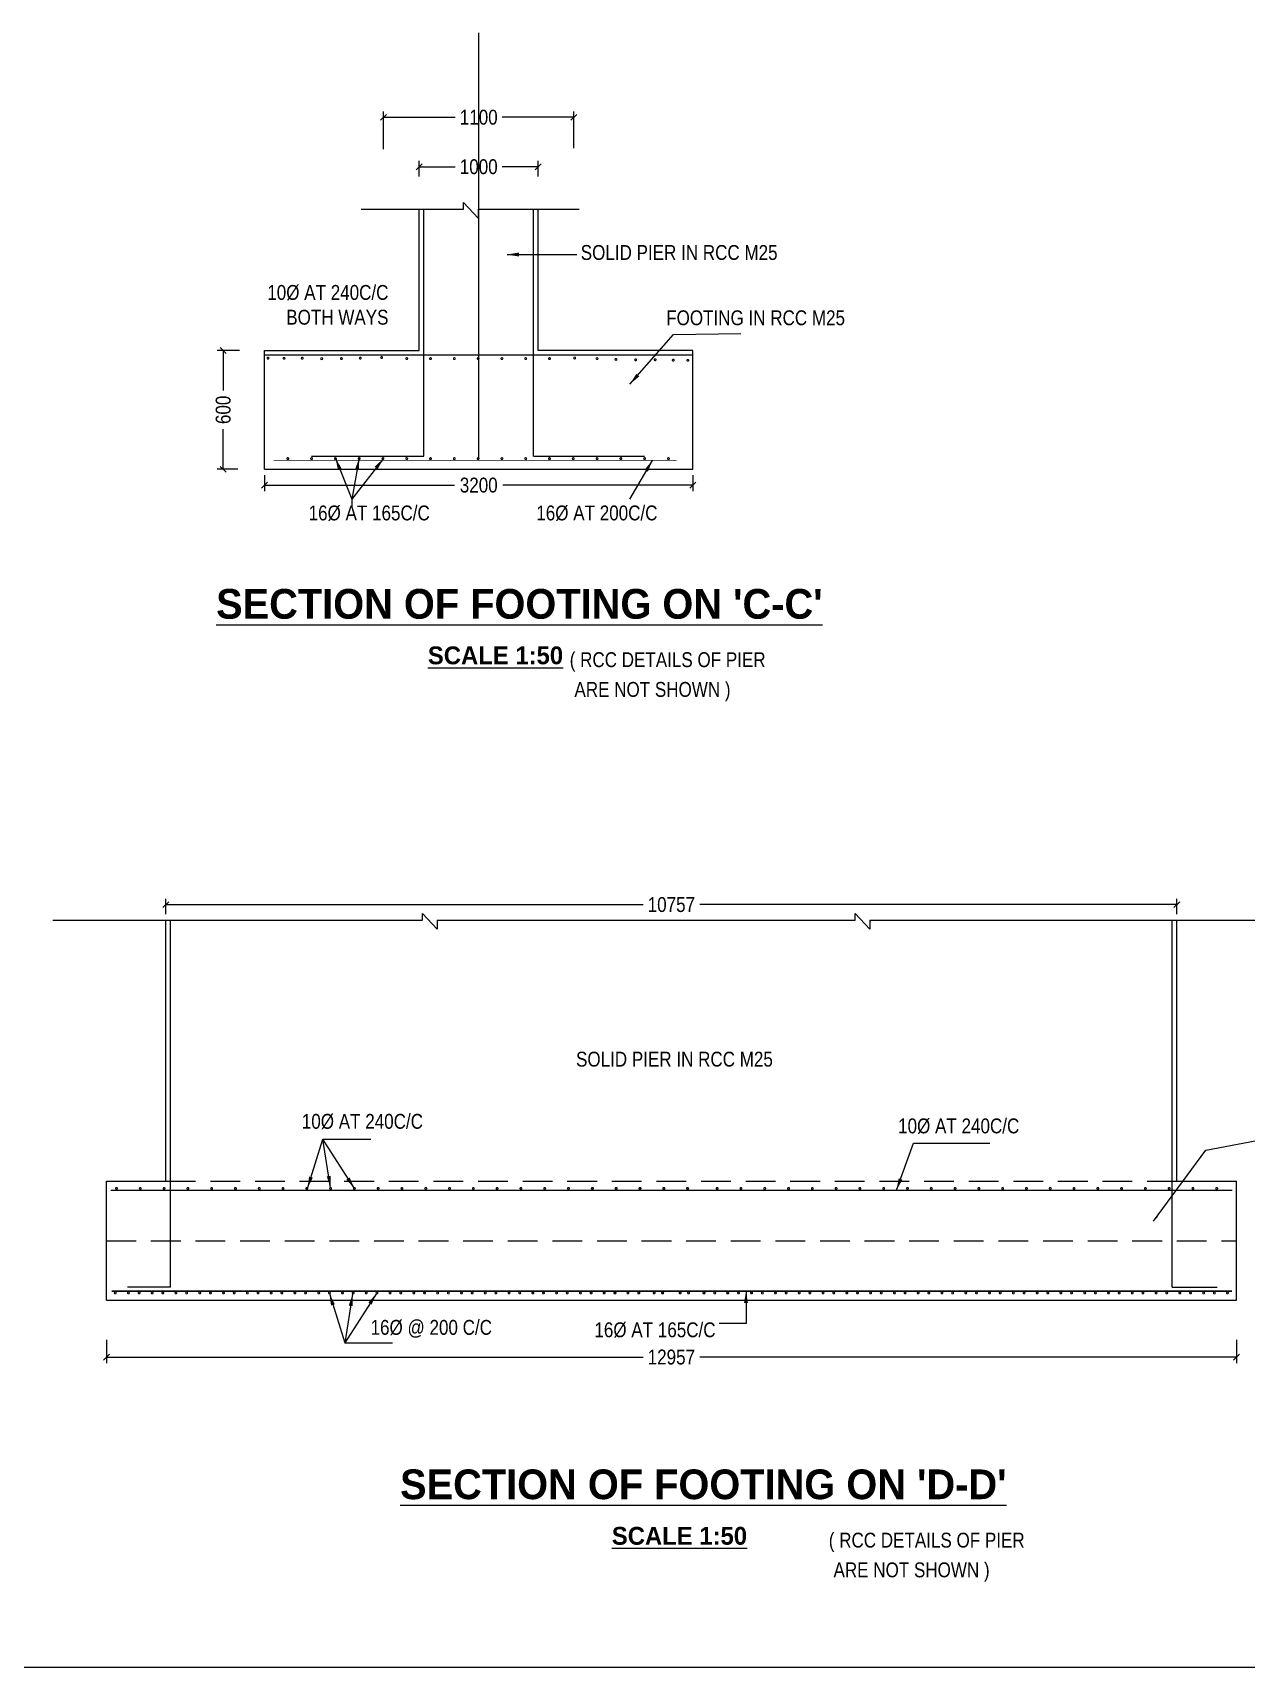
# Model space of a CAD drawing. Header units: millimetres. Extents: x 661061 to 1163463, y -603300 to -1950.
# Drawn here: x 1096537 to 1116943, y -56950 to -29460 of the extents above; entities that cross this region are included whole.
import ezdxf

# ---------------------------------------------------------------- set-up
doc = ezdxf.new("R2010")
doc.units = ezdxf.units.MM
doc.linetypes.add('DASHED', pattern=[0.75, 0.5, -0.25])
doc.layers.add('abutment', color=7, linetype='Continuous')
doc.layers.add('canal', color=7, linetype='Continuous')
doc.styles.add('ARIAL NARROW', font='ARIALN.TTF')
doc.styles.add('arn', font='ARIALN.TTF')
doc.styles.add('CITYBLUEPR', font='cityb___.ttf')
doc.dimstyles.get("Standard").update_dxf_attribs({"dimtxt": 0.18, "dimasz": 0.18, "dimexe": 0.18, "dimexo": 0.0625, "dimgap": 0.09, "dimtad": 0, "dimtih": 1, "dimtoh": 1, "dimdec": 4, "dimzin": 0, "dimdsep": 46, "dimtxsty": 'Standard', "dimcen": 0.09, "dimadec": 0, "dimazin": 0, "dimtfac": 1, "dimtdec": 4, "dimtofl": 0, "dimtmove": 0, "dimatfit": 3, "dimfxl": 1, "dimtolj": 1, "dimtzin": 0, "dimarcsym": 0})
doc.dimstyles.new('STANDARD$0', dxfattribs={"dimscale": 88.888889, "dimtxt": 0.02, "dimasz": 0.02, "dimexe": 0.05, "dimexo": 0.1, "dimgap": 0.002, "dimtad": 2, "dimdec": 0, "dimzin": 1, "dimdsep": 46, "dimtxsty": 'Standard', "dimcen": 0.09, "dimadec": 0, "dimazin": 0, "dimtfac": 1, "dimtdec": 4, "dimtofl": 0, "dimtmove": 0, "dimatfit": 3, "dimfxl": 1, "dimtolj": 1, "dimtzin": 1, "dimarcsym": 0})
doc.dimstyles.new('STANDARD$7', dxfattribs={"dimtxt": 2, "dimasz": 2, "dimexe": 1.25, "dimexo": 0.625, "dimtad": 1, "dimdec": 0, "dimlfac": 0.5, "dimdsep": 46, "dimtxsty": 'Standard', "dimcen": 2.5, "dimadec": 0, "dimazin": 0, "dimtfac": 1, "dimtdec": 0, "dimtmove": 0, "dimatfit": 3, "dimfxl": 1, "dimtolj": 1, "dimtzin": 0, "dimarcsym": 0})

# ---------------------------------------------------------------- blocks, each defined once
blk = doc.blocks.new('_Oblique')
at = {"color": 0, "linetype": 'ByBlock', "lineweight": -2}
blk.add_line((-0.5, -0.5), (0.5, 0.5), dxfattribs=at)
blk = doc.blocks.new('*D189')
at = {"layer": 'canal', "color": 0, "linetype": 'Continuous', "lineweight": -2, "transparency": 16777216}
for p, q in [((1100017, -34803), (1099641, -34803)), ((1099741, -34803), (1099741, -35476)), ((1099741, -36803), (1099741, -36130)), ((1099985, -36803), (1099641, -36803))]:
    blk.add_line(p, q, dxfattribs=at)
at = {"layer": 'Defpoints', "color": 0, "linetype": 'Continuous', "lineweight": 9, "transparency": 16777216}
for p in [(1099741, -34803), (1100117, -34803), (1100085, -36803)]:
    blk.add_point(p, dxfattribs=at)
at = {"layer": 'canal', "color": 0, "linetype": 'Continuous', "lineweight": -2, "transparency": 16777216, "xscale": 100, "yscale": 100, "zscale": 100}
for p, rotation in [((1099741, -34803), 90), ((1099741, -36803), 270)]:
    blk.add_blockref('_Oblique', p, dxfattribs=dict(at, rotation=rotation))
at = {"layer": 'canal', "color": 0, "linetype": 'Continuous', "lineweight": 9, "transparency": 16777216, "insert": (1099741, -35803), "char_height": 250, "attachment_point": 5, "rotation": 90, "style": 'ARIAL NARROW'}
blk.add_mtext('\\A1;600', dxfattribs=at)
blk = doc.blocks.new('*D190')
at = {"layer": 'canal', "color": 0, "linetype": 'Continuous', "lineweight": -2, "transparency": 16777216}
for p, q in [((1103037, -31881), (1103037, -31615)), ((1103037, -31715), (1103641, -31715)), ((1105037, -31715), (1104433, -31715)), ((1105037, -31881), (1105037, -31615))]:
    blk.add_line(p, q, dxfattribs=at)
at = {"layer": 'Defpoints', "color": 0, "linetype": 'Continuous', "lineweight": 9, "transparency": 16777216}
for p in [(1105037, -31715), (1103037, -31981), (1105037, -31981)]:
    blk.add_point(p, dxfattribs=at)
at = {"layer": 'canal', "color": 0, "linetype": 'Continuous', "lineweight": -2, "transparency": 16777216, "xscale": 100, "yscale": 100, "zscale": 100, "rotation": 180}
blk.add_blockref('_Oblique', (1103037, -31715), dxfattribs=at)
at = {"layer": 'canal', "color": 0, "linetype": 'Continuous', "lineweight": -2, "transparency": 16777216, "xscale": 100, "yscale": 100, "zscale": 100}
blk.add_blockref('_Oblique', (1105037, -31715), dxfattribs=at)
at = {"layer": 'canal', "color": 0, "linetype": 'Continuous', "lineweight": 9, "transparency": 16777216, "insert": (1104037, -31715), "char_height": 250, "attachment_point": 5, "style": 'ARIAL NARROW'}
blk.add_mtext('\\A1;1000', dxfattribs=at)
blk = doc.blocks.new('*D191')
at = {"layer": 'canal', "color": 0, "linetype": 'Continuous', "lineweight": -2, "transparency": 16777216}
for p, q in [((1102437, -31421), (1102437, -30783)), ((1105637, -31403), (1105637, -30783)), ((1102437, -30883), (1103641, -30883)), ((1105637, -30883), (1104433, -30883))]:
    blk.add_line(p, q, dxfattribs=at)
at = {"layer": 'Defpoints', "color": 0, "linetype": 'Continuous', "lineweight": 9, "transparency": 16777216}
for p in [(1105637, -30883), (1102437, -31521), (1105637, -31503)]:
    blk.add_point(p, dxfattribs=at)
at = {"layer": 'canal', "color": 0, "linetype": 'Continuous', "lineweight": -2, "transparency": 16777216, "xscale": 100, "yscale": 100, "zscale": 100, "rotation": 180}
blk.add_blockref('_Oblique', (1102437, -30883), dxfattribs=at)
at = {"layer": 'canal', "color": 0, "linetype": 'Continuous', "lineweight": -2, "transparency": 16777216, "xscale": 100, "yscale": 100, "zscale": 100}
blk.add_blockref('_Oblique', (1105637, -30883), dxfattribs=at)
at = {"layer": 'canal', "color": 0, "linetype": 'Continuous', "lineweight": 9, "transparency": 16777216, "insert": (1104037, -30883), "char_height": 250, "attachment_point": 5, "style": 'ARIAL NARROW'}
blk.add_mtext('\\A1;1100', dxfattribs=at)
blk = doc.blocks.new('*D212')
at = {"layer": 'canal', "color": 0, "linetype": 'Continuous', "lineweight": -2, "transparency": 16777216}
for p, q in [((1098776, -44282), (1098776, -44024)), ((1098776, -44124), (1106800, -44124)), ((1115776, -44124), (1107752, -44124)), ((1115776, -44282), (1115776, -44024))]:
    blk.add_line(p, q, dxfattribs=at)
at = {"layer": 'Defpoints', "color": 0, "linetype": 'Continuous', "lineweight": 9, "transparency": 16777216}
for p in [(1115776, -44124), (1098776, -44382), (1115776, -44382)]:
    blk.add_point(p, dxfattribs=at)
at = {"layer": 'canal', "color": 0, "linetype": 'Continuous', "lineweight": -2, "transparency": 16777216, "xscale": 100, "yscale": 100, "zscale": 100, "rotation": 180}
blk.add_blockref('_Oblique', (1098776, -44124), dxfattribs=at)
at = {"layer": 'canal', "color": 0, "linetype": 'Continuous', "lineweight": -2, "transparency": 16777216, "xscale": 100, "yscale": 100, "zscale": 100}
blk.add_blockref('_Oblique', (1115776, -44124), dxfattribs=at)
at = {"layer": 'canal', "color": 0, "linetype": 'Continuous', "lineweight": 9, "transparency": 16777216, "insert": (1107276, -44124), "char_height": 250, "attachment_point": 5, "style": 'ARIAL NARROW'}
blk.add_mtext('\\A1;10757', dxfattribs=at)
blk = doc.blocks.new('*D213')
at = {"layer": 'canal', "color": 0, "linetype": 'Continuous', "lineweight": -2, "transparency": 16777216}
for p, q in [((1100437, -36903), (1100437, -37170)), ((1100437, -37070), (1103631, -37070)), ((1107637, -37070), (1104442, -37070)), ((1107637, -36903), (1107637, -37170))]:
    blk.add_line(p, q, dxfattribs=at)
at = {"layer": 'Defpoints', "color": 0, "linetype": 'Continuous', "lineweight": 9, "transparency": 16777216}
for p in [(1100437, -36803), (1107637, -36803), (1100437, -37070)]:
    blk.add_point(p, dxfattribs=at)
at = {"layer": 'canal', "color": 0, "linetype": 'Continuous', "lineweight": -2, "transparency": 16777216, "xscale": 100, "yscale": 100, "zscale": 100, "rotation": 180}
blk.add_blockref('_Oblique', (1100437, -37070), dxfattribs=at)
at = {"layer": 'canal', "color": 0, "linetype": 'Continuous', "lineweight": -2, "transparency": 16777216, "xscale": 100, "yscale": 100, "zscale": 100}
blk.add_blockref('_Oblique', (1107637, -37070), dxfattribs=at)
at = {"layer": 'canal', "color": 0, "linetype": 'Continuous', "lineweight": 9, "transparency": 16777216, "insert": (1104037, -37070), "char_height": 250, "attachment_point": 5, "style": 'ARIAL NARROW'}
blk.add_mtext('\\A1;3200', dxfattribs=at)
blk = doc.blocks.new('*D197')
at = {"layer": 'canal', "color": 0, "linetype": 'Continuous', "lineweight": -2, "transparency": 16777216}
for p, q in [((1097776, -51445), (1097776, -51834)), ((1116776, -51445), (1116776, -51834)), ((1097776, -51734), (1106800, -51734)), ((1116776, -51734), (1107752, -51734))]:
    blk.add_line(p, q, dxfattribs=at)
at = {"layer": 'Defpoints', "color": 0, "linetype": 'Continuous', "lineweight": 9, "transparency": 16777216}
for p in [(1097776, -51345), (1116776, -51345), (1116776, -51734)]:
    blk.add_point(p, dxfattribs=at)
at = {"layer": 'canal', "color": 0, "linetype": 'Continuous', "lineweight": -2, "transparency": 16777216, "xscale": 100, "yscale": 100, "zscale": 100, "rotation": 180}
blk.add_blockref('_Oblique', (1097776, -51734), dxfattribs=at)
at = {"layer": 'canal', "color": 0, "linetype": 'Continuous', "lineweight": -2, "transparency": 16777216, "xscale": 100, "yscale": 100, "zscale": 100}
blk.add_blockref('_Oblique', (1116776, -51734), dxfattribs=at)
at = {"layer": 'canal', "color": 0, "linetype": 'Continuous', "lineweight": 9, "transparency": 16777216, "insert": (1107276, -51734), "char_height": 250, "attachment_point": 5, "style": 'ARIAL NARROW'}
blk.add_mtext('\\A1;12957', dxfattribs=at)

msp = doc.modelspace()

# ---------------------------------------------------------------- linework, layer by layer
at = {"layer": 'abutment', "color": 0, "linetype": 'ByBlock', "lineweight": 9}
for p, q in [((1104036.7, -36622.6), (1104036.7, -29460)), ((1102061.5, -32426.8), (1103779.6, -32426.8)), ((1103036.7, -34803), (1103036.7, -32426.8)), ((1103116.7, -36579), (1103116.7, -32426.2)), ((1103116.7, -34803), (1103116.7, -32426.8)), ((1103779.6, -32426.8), (1103779.6, -32318.4)), ((1103779.6, -32318.4), (1104027.4, -32580.3)), ((1104027.4, -32426.8), (1105724.7, -32426.8)), ((1104027.4, -32426.8), (1104027.4, -32580.3)), ((1104956.7, -36579), (1104956.7, -32426.2)), ((1104956.7, -34803), (1104956.7, -32426.8)), ((1105036.7, -34803), (1105036.7, -32426.8)), ((1107314.7, -34536.7), (1108443.7, -34520.4)), ((1100436.7, -36803), (1100436.7, -34803)), ((1100436.7, -34803), (1103036.7, -34803)), ((1107636.7, -34883), (1100436.7, -34883)), ((1107636.7, -34803), (1105036.7, -34803)), ((1100436.7, -36803), (1107636.7, -36803)), ((1101226.7, -36579), (1103116.7, -36579)), ((1104956.7, -36579), (1106826.7, -36579)), ((1101901, -37306), (1101901, -37453.1)), ((1096876.1, -44382.4), (1103092.6, -44382.4)), ((1098776.1, -48775.5), (1098776.1, -44382.4)), ((1098856.1, -50554.4), (1098856.1, -44382.4)), ((1103092.6, -44382.4), (1103092.6, -44274.1)), ((1103092.6, -44274.1), (1103340.4, -44535.9)), ((1103340.4, -44382.4), (1110366.9, -44382.4)), ((1103340.4, -44382.4), (1103340.4, -44535.9)), ((1110366.9, -44382.4), (1110366.9, -44274.1)), ((1110366.9, -44274.1), (1110614.7, -44535.9)), ((1110614.7, -44382.4), (1118473.7, -44382.4)), ((1110614.7, -44382.4), (1110614.7, -44535.9)), ((1115696.1, -50554.4), (1115696.1, -44382.4)), ((1115776.1, -48775.5), (1115776.1, -44382.4)), ((1115696.1, -48775.5), (1115696.1, -44771.1)), ((1116260.3, -48251.1), (1117120.4, -48087.8)), ((1097776.1, -48775.5), (1098776.1, -48775.5)), ((1097776.1, -50775.5), (1097776.1, -48775.5)), ((1097853.6, -48925.5), (1116703.6, -48925.5)), ((1115776.1, -48775.5), (1116776.1, -48775.5)), ((1116776.1, -50775.5), (1116776.1, -48775.5)), ((1098856.1, -50554.4), (1098131.8, -50554.4)), ((1115696.1, -50554.4), (1116453.6, -50554.4)), ((1097776.1, -50775.5), (1116776.1, -50775.5)), ((1097870.5, -50625.5), (1116702.2, -50625.5)), ((1116702.2, -50625.5), (1097870.5, -50625.5)), ((1083070, -56950), (1163462.7, -56950))]:
    msp.add_line(p, q, dxfattribs=at)
at = {"layer": 'abutment', "color": 0, "linetype": 'ByBlock', "lineweight": 9, "ltscale": 700}
msp.add_line((1107636.7, -36803), (1107636.7, -34803), dxfattribs=at)
at = {"layer": 'abutment', "color": 0, "linetype": 'DASHED', "lineweight": 9, "ltscale": 1000}
for p, q in [((1098776.1, -48775.5), (1115776.1, -48775.5)), ((1097776.1, -49775.5), (1116776.1, -49775.5))]:
    msp.add_line(p, q, dxfattribs=at)
at = {"layer": 'abutment', "color": 0, "linetype": 'ByBlock', "lineweight": 9, "const_width": 30}
for points in [[(1100492.4, -34943.1, -1), (1100496.8, -34923.6, -1)], [(1100761.8, -34945.9, -1), (1100766.2, -34926.4, -1)], [(1101067, -34944.2, -1), (1101071.4, -34924.6, -1)], [(1102043.5, -34943.9, -1), (1102047.9, -34924.4, -1)], [(1102408.7, -34912.9, 1), (1102399.9, -34930.8, 1)], [(1105646, -34922.2, 1), (1105654.5, -34940.3, 1)], [(1101394.8, -34952.1, -1), (1101399.2, -34932.5, -1)], [(1101725.6, -34950.3, -1), (1101730, -34930.8, -1)], [(1102826.7, -34930.5, 1), (1102826.7, -34950.5, 1)], [(1103226.7, -34931, 1), (1103226.7, -34951, 1)], [(1103626.7, -34931, 1), (1103626.7, -34951, 1)], [(1104026.7, -34931, 1), (1104026.7, -34951, 1)], [(1104426.7, -34931, 1), (1104426.7, -34951, 1)], [(1104826.7, -34930.5, 1), (1104826.7, -34950.5, 1)], [(1105226.7, -34930.5, 1), (1105226.7, -34950.5, 1)], [(1106028.7, -34951.5, 1), (1106024.7, -34931.9, 1)], [(1106346.4, -34963.8, 1), (1106342.4, -34944.2, 1)], [(1106677.1, -34971.6, 1), (1106673.1, -34952, 1)], [(1107005.1, -34969.8, 1), (1107001, -34950.2, 1)], [(1107310.2, -34977.2, 1), (1107306.1, -34957.6, 1)], [(1107555, -34979.9, 1), (1107551, -34960.3, 1)], [(1100826.7, -36612.6, 1), (1100826.7, -36632.6, 1)], [(1101226.7, -36612.6, 1), (1101226.7, -36632.6, 1)], [(1101626.7, -36612.6, 1), (1101626.7, -36632.6, 1)], [(1102026.7, -36612.6, 1), (1102026.7, -36632.6, 1)], [(1102426.7, -36612.6, 1), (1102426.7, -36632.6, 1)], [(1102826.7, -36612.6, 1), (1102826.7, -36632.6, 1)], [(1103226.7, -36612.6, 1), (1103226.7, -36632.6, 1)], [(1103626.7, -36612.6, 1), (1103626.7, -36632.6, 1)], [(1104026.7, -36612.6, 1), (1104026.7, -36632.6, 1)], [(1104426.7, -36612.6, 1), (1104426.7, -36632.6, 1)], [(1104826.7, -36612.6, 1), (1104826.7, -36632.6, 1)], [(1105226.7, -36612.6, 1), (1105226.7, -36632.6, 1)], [(1105626.7, -36612.6, 1), (1105626.7, -36632.6, 1)], [(1106026.7, -36612.6, 1), (1106026.7, -36632.6, 1)], [(1106426.7, -36612.6, 1), (1106426.7, -36632.6, 1)], [(1106826.7, -36612.6, 1), (1106826.7, -36632.6, 1)], [(1107226.7, -36612.6, 1), (1107226.7, -36632.6, 1)], [(1097946.4, -48906.9, -1), (1097946.4, -48886.9, -1)], [(1098346.4, -48906.9, -1), (1098346.4, -48886.9, -1)], [(1098746.4, -48906.9, -1), (1098746.4, -48886.9, -1)], [(1099146.4, -48906.9, -1), (1099146.4, -48886.9, -1)], [(1099546.4, -48906.9, -1), (1099546.4, -48886.9, -1)], [(1099946.4, -48906.9, -1), (1099946.4, -48886.9, -1)], [(1100346.4, -48906.9, -1), (1100346.4, -48886.9, -1)], [(1100746.4, -48906.9, -1), (1100746.4, -48886.9, -1)], [(1101146.4, -48906.9, -1), (1101146.4, -48886.9, -1)], [(1101546.4, -48906.9, -1), (1101546.4, -48886.9, -1)], [(1101946.4, -48906.9, -1), (1101946.4, -48886.9, -1)], [(1102346.4, -48906.9, -1), (1102346.4, -48886.9, -1)], [(1102746.4, -48906.9, -1), (1102746.4, -48886.9, -1)], [(1103146.4, -48906.9, -1), (1103146.4, -48886.9, -1)], [(1103546.4, -48906.9, -1), (1103546.4, -48886.9, -1)], [(1103946.4, -48906.9, -1), (1103946.4, -48886.9, -1)], [(1104346.4, -48906.9, -1), (1104346.4, -48886.9, -1)], [(1104746.4, -48906.9, -1), (1104746.4, -48886.9, -1)], [(1105146.4, -48906.9, -1), (1105146.4, -48886.9, -1)], [(1105546.4, -48906.9, -1), (1105546.4, -48886.9, -1)], [(1105946.4, -48906.9, -1), (1105946.4, -48886.9, -1)], [(1105947.4, -48906.9, -1), (1105947.4, -48886.9, -1)], [(1105948.4, -48906.9, -1), (1105948.4, -48886.9, -1)], [(1105949.4, -48906.9, -1), (1105949.4, -48886.9, -1)], [(1105950.4, -48906.9, -1), (1105950.4, -48886.9, -1)], [(1106346.4, -48906.9, -1), (1106346.4, -48886.9, -1)], [(1106347.4, -48906.9, -1), (1106347.4, -48886.9, -1)], [(1106348.4, -48906.9, -1), (1106348.4, -48886.9, -1)], [(1106349.4, -48906.9, -1), (1106349.4, -48886.9, -1)], [(1106350.4, -48906.9, -1), (1106350.4, -48886.9, -1)], [(1106746.4, -48906.9, -1), (1106746.4, -48886.9, -1)], [(1106747.4, -48906.9, -1), (1106747.4, -48886.9, -1)], [(1106748.4, -48906.9, -1), (1106748.4, -48886.9, -1)], [(1106749.4, -48906.9, -1), (1106749.4, -48886.9, -1)], [(1106750.4, -48906.9, -1), (1106750.4, -48886.9, -1)], [(1107146.4, -48906.9, -1), (1107146.4, -48886.9, -1)], [(1107147.4, -48906.9, -1), (1107147.4, -48886.9, -1)], [(1107148.4, -48906.9, -1), (1107148.4, -48886.9, -1)], [(1107149.4, -48906.9, -1), (1107149.4, -48886.9, -1)], [(1107150.4, -48906.9, -1), (1107150.4, -48886.9, -1)], [(1107547.4, -48906.9, -1), (1107547.4, -48886.9, -1)], [(1107548.4, -48906.9, -1), (1107548.4, -48886.9, -1)], [(1107549.4, -48906.9, -1), (1107549.4, -48886.9, -1)], [(1107550.4, -48906.9, -1), (1107550.4, -48886.9, -1)], [(1108046.4, -48906.9, -1), (1108046.4, -48886.9, -1)], [(1108446.4, -48906.9, -1), (1108446.4, -48886.9, -1)], [(1108846.4, -48906.9, -1), (1108846.4, -48886.9, -1)], [(1109246.4, -48906.9, -1), (1109246.4, -48886.9, -1)], [(1109646.4, -48906.9, -1), (1109646.4, -48886.9, -1)], [(1110046.4, -48906.9, -1), (1110046.4, -48886.9, -1)], [(1110446.4, -48906.9, -1), (1110446.4, -48886.9, -1)], [(1110846.4, -48906.9, -1), (1110846.4, -48886.9, -1)], [(1111246.4, -48906.9, -1), (1111246.4, -48886.9, -1)], [(1111646.4, -48906.9, -1), (1111646.4, -48886.9, -1)], [(1112046.4, -48906.9, -1), (1112046.4, -48886.9, -1)], [(1112446.4, -48906.9, -1), (1112446.4, -48886.9, -1)], [(1112846.4, -48906.9, -1), (1112846.4, -48886.9, -1)], [(1113246.4, -48906.9, -1), (1113246.4, -48886.9, -1)], [(1113646.4, -48906.9, -1), (1113646.4, -48886.9, -1)], [(1114046.4, -48906.9, -1), (1114046.4, -48886.9, -1)], [(1114446.4, -48906.9, -1), (1114446.4, -48886.9, -1)], [(1114846.4, -48906.9, -1), (1114846.4, -48886.9, -1)], [(1115246.4, -48906.9, -1), (1115246.4, -48886.9, -1)], [(1115646.4, -48906.9, -1), (1115646.4, -48886.9, -1)], [(1116046.4, -48906.9, -1), (1116046.4, -48886.9, -1)], [(1116446.4, -48906.9, -1), (1116446.4, -48886.9, -1)], [(1097926.1, -50644, 1), (1097926.1, -50664, 1)], [(1098146.4, -50644, -1), (1098146.4, -50664, -1)], [(1098326.1, -50644, 1), (1098326.1, -50664, 1)], [(1098546.4, -50644, -1), (1098546.4, -50664, -1)], [(1098726.1, -50644, 1), (1098726.1, -50664, 1)], [(1098946.4, -50644, -1), (1098946.4, -50664, -1)], [(1099126.1, -50644, 1), (1099126.1, -50664, 1)], [(1099346.4, -50644, -1), (1099346.4, -50664, -1)], [(1099526.1, -50644, 1), (1099526.1, -50664, 1)], [(1099746.4, -50644, -1), (1099746.4, -50664, -1)], [(1099926.1, -50644, 1), (1099926.1, -50664, 1)], [(1100146.4, -50644, -1), (1100146.4, -50664, -1)], [(1100326.1, -50644, 1), (1100326.1, -50664, 1)], [(1100546.4, -50644, -1), (1100546.4, -50664, -1)], [(1100726.1, -50644, 1), (1100726.1, -50664, 1)], [(1100946.4, -50644, -1), (1100946.4, -50664, -1)], [(1101126.1, -50644, 1), (1101126.1, -50664, 1)], [(1101346.4, -50644, -1), (1101346.4, -50664, -1)], [(1101526.1, -50644, 1), (1101526.1, -50664, 1)], [(1101746.4, -50644, -1), (1101746.4, -50664, -1)], [(1101926.1, -50644, 1), (1101926.1, -50664, 1)], [(1102146.4, -50644, -1), (1102146.4, -50664, -1)], [(1102326.1, -50644, 1), (1102326.1, -50664, 1)], [(1102546.4, -50644, -1), (1102546.4, -50664, -1)], [(1102726.1, -50644, 1), (1102726.1, -50664, 1)], [(1102946.4, -50644, -1), (1102946.4, -50664, -1)], [(1103126.1, -50644, 1), (1103126.1, -50664, 1)], [(1103346.4, -50644, -1), (1103346.4, -50664, -1)], [(1103526.1, -50644, 1), (1103526.1, -50664, 1)], [(1103746.4, -50644, -1), (1103746.4, -50664, -1)], [(1103926.1, -50644, 1), (1103926.1, -50664, 1)], [(1104146.4, -50644, -1), (1104146.4, -50664, -1)], [(1104326.1, -50644, 1), (1104326.1, -50664, 1)], [(1104546.4, -50644, -1), (1104546.4, -50664, -1)], [(1104726.1, -50644, 1), (1104726.1, -50664, 1)], [(1104946.4, -50644, -1), (1104946.4, -50664, -1)], [(1105126.1, -50644, 1), (1105126.1, -50664, 1)], [(1105346.4, -50644, -1), (1105346.4, -50664, -1)], [(1105526.1, -50644, 1), (1105526.1, -50664, 1)], [(1105746.4, -50644, -1), (1105746.4, -50664, -1)], [(1105926.1, -50644, 1), (1105926.1, -50664, 1)], [(1105927.1, -50644, 1), (1105927.1, -50664, 1)], [(1105928.1, -50644, 1), (1105928.1, -50664, 1)], [(1105929.1, -50644, 1), (1105929.1, -50664, 1)], [(1105930.1, -50644, 1), (1105930.1, -50664, 1)], [(1106146.4, -50644, -1), (1106146.4, -50664, -1)], [(1106326.1, -50644, 1), (1106326.1, -50664, 1)], [(1106327.1, -50644, 1), (1106327.1, -50664, 1)], [(1106328.1, -50644, 1), (1106328.1, -50664, 1)], [(1106329.1, -50644, 1), (1106329.1, -50664, 1)], [(1106330.1, -50644, 1), (1106330.1, -50664, 1)], [(1106546.4, -50644, -1), (1106546.4, -50664, -1)], [(1106726.1, -50644, 1), (1106726.1, -50664, 1)], [(1106727.1, -50644, 1), (1106727.1, -50664, 1)], [(1106728.1, -50644, 1), (1106728.1, -50664, 1)], [(1106729.1, -50644, 1), (1106729.1, -50664, 1)], [(1106730.1, -50644, 1), (1106730.1, -50664, 1)], [(1106986.9, -50644, -1), (1106986.9, -50664, -1)], [(1107126.1, -50644, 1), (1107126.1, -50664, 1)], [(1107127.1, -50644, 1), (1107127.1, -50664, 1)], [(1107128.1, -50644, 1), (1107128.1, -50664, 1)], [(1107129.1, -50644, 1), (1107129.1, -50664, 1)], [(1107130.1, -50644, 1), (1107130.1, -50664, 1)], [(1107422.1, -50644, -1), (1107422.1, -50664, -1)], [(1107423.1, -50644, -1), (1107423.1, -50664, -1)], [(1107424.1, -50644, -1), (1107424.1, -50664, -1)], [(1107425.1, -50644, -1), (1107425.1, -50664, -1)], [(1107426.1, -50644, -1), (1107426.1, -50664, -1)], [(1107565.2, -50644, 1), (1107565.2, -50664, 1)], [(1107822.1, -50644, -1), (1107822.1, -50664, -1)], [(1107823.1, -50644, -1), (1107823.1, -50664, -1)], [(1107824.1, -50644, -1), (1107824.1, -50664, -1)], [(1107825.1, -50644, -1), (1107825.1, -50664, -1)], [(1107826.1, -50644, -1), (1107826.1, -50664, -1)], [(1108005.7, -50644, 1), (1108005.7, -50664, 1)], [(1108222.1, -50644, -1), (1108222.1, -50664, -1)], [(1108223.1, -50644, -1), (1108223.1, -50664, -1)], [(1108224.1, -50644, -1), (1108224.1, -50664, -1)], [(1108225.1, -50644, -1), (1108225.1, -50664, -1)], [(1108226.1, -50644, -1), (1108226.1, -50664, -1)], [(1108405.7, -50644, 1), (1108405.7, -50664, 1)], [(1108622.1, -50644, -1), (1108622.1, -50664, -1)], [(1108623.1, -50644, -1), (1108623.1, -50664, -1)], [(1108624.1, -50644, -1), (1108624.1, -50664, -1)], [(1108625.1, -50644, -1), (1108625.1, -50664, -1)], [(1108626.1, -50644, -1), (1108626.1, -50664, -1)], [(1108805.7, -50644, 1), (1108805.7, -50664, 1)], [(1109026.1, -50644, -1), (1109026.1, -50664, -1)], [(1109205.7, -50644, 1), (1109205.7, -50664, 1)], [(1109426.1, -50644, -1), (1109426.1, -50664, -1)], [(1109605.7, -50644, 1), (1109605.7, -50664, 1)], [(1109826.1, -50644, -1), (1109826.1, -50664, -1)], [(1110005.7, -50644, 1), (1110005.7, -50664, 1)], [(1110226.1, -50644, -1), (1110226.1, -50664, -1)], [(1110405.7, -50644, 1), (1110405.7, -50664, 1)], [(1110626.1, -50644, -1), (1110626.1, -50664, -1)], [(1110805.7, -50644, 1), (1110805.7, -50664, 1)], [(1111026.1, -50644, -1), (1111026.1, -50664, -1)], [(1111205.7, -50644, 1), (1111205.7, -50664, 1)], [(1111426.1, -50644, -1), (1111426.1, -50664, -1)], [(1111605.7, -50644, 1), (1111605.7, -50664, 1)], [(1111826.1, -50644, -1), (1111826.1, -50664, -1)], [(1112005.7, -50644, 1), (1112005.7, -50664, 1)], [(1112226.1, -50644, -1), (1112226.1, -50664, -1)], [(1112405.7, -50644, 1), (1112405.7, -50664, 1)], [(1112626.1, -50644, -1), (1112626.1, -50664, -1)], [(1112805.7, -50644, 1), (1112805.7, -50664, 1)], [(1113026.1, -50644, -1), (1113026.1, -50664, -1)], [(1113205.7, -50644, 1), (1113205.7, -50664, 1)], [(1113426.1, -50644, -1), (1113426.1, -50664, -1)], [(1113605.7, -50644, 1), (1113605.7, -50664, 1)], [(1113826.1, -50644, -1), (1113826.1, -50664, -1)], [(1114005.7, -50644, 1), (1114005.7, -50664, 1)], [(1114226.1, -50644, -1), (1114226.1, -50664, -1)], [(1114405.7, -50644, 1), (1114405.7, -50664, 1)], [(1114626.1, -50644, -1), (1114626.1, -50664, -1)], [(1114805.7, -50644, 1), (1114805.7, -50664, 1)], [(1115026.1, -50644, -1), (1115026.1, -50664, -1)], [(1115205.7, -50644, 1), (1115205.7, -50664, 1)], [(1115426.1, -50644, -1), (1115426.1, -50664, -1)], [(1115605.7, -50644, 1), (1115605.7, -50664, 1)], [(1115826.1, -50644, -1), (1115826.1, -50664, -1)], [(1116005.7, -50644, 1), (1116005.7, -50664, 1)], [(1116226.1, -50644, -1), (1116226.1, -50664, -1)], [(1116405.7, -50644, 1), (1116405.7, -50664, 1)], [(1116626.1, -50644, -1), (1116626.1, -50664, -1)]]:
    msp.add_lwpolyline(points, format="xyb", close=True, dxfattribs=at)
at = {"layer": 'abutment', "color": 0, "linetype": 'ByBlock', "lineweight": 9, "const_width": 12.5}
for points in [[(1100588.3, -36653), (1100588.3, -36653), (1107363.8, -36653), (1107363.8, -36653)], [(1097853.6, -48925.5), (1116703.6, -48925.5)], [(1097870.5, -50625.5), (1116702.2, -50625.5)], [(1116702.2, -50625.5), (1097870.5, -50625.5)]]:
    msp.add_lwpolyline(points, dxfattribs=at)

# ---------------------------------------------------------------- texts
at = {"layer": 'abutment', "color": 0, "linetype": 'ByBlock', "lineweight": 9}
for s, height, style, p in [('FOOTING IN RCC M25', 250, 'arn', (1107189, -34379.6)), ("%%USECTION OF FOOTING ON 'C-C'", 500, 'CITYBLUEPR', (1099621.3, -39315.5)), ('%%USCALE 1:50', 300, 'CITYBLUEPR', (1103181.8, -40081.5)), ('( RCC DETAILS OF PIER', 250, 'arn', (1105567, -40129.3)), (' ARE NOT SHOWN )', 250, 'arn', (1105567, -40629.3)), ("%%USECTION OF FOOTING ON 'D-D'", 500, 'CITYBLUEPR', (1102714.4, -54122.6)), ('%%USCALE 1:50', 300, 'CITYBLUEPR', (1106274.9, -54888.6)), ('( RCC DETAILS OF PIER', 250, 'arn', (1109923.1, -54936.4)), (' ARE NOT SHOWN )', 250, 'arn', (1109923.1, -55436.4))]:
    msp.add_text(s, height=height, dxfattribs=dict(at, style=style)).set_placement(p)
at = {"layer": 'abutment', "color": 0, "linetype": 'ByBlock', "lineweight": 9, "char_height": 250, "style": 'arn'}
for s, insert, attachment_point in [('SOLID PIER IN RCC M25', (1105752.3, -33158.1), 4), ('10%%C AT 240C/C\\PBOTH WAYS', (1102519, -34038.4), 6), ('16%%C AT 165C/C', (1101177, -37670.8), 7), ('16%%C AT 200C/C', (1105005.2, -37670.8), 7), ('SOLID PIER IN RCC M25', (1105672.9, -46597.6), 1), ('10%%C AT 240C/C', (1101062.4, -47902.7), 7), ('10%%C AT 240C/C', (1111088.7, -47979.4), 7), ('16%%C @ 200 C/C', (1102218.2, -51408.5), 7), ('16%%C AT 165C/C', (1105982, -51408.5), 7)]:
    msp.add_mtext(s, dxfattribs=dict(at, insert=insert, attachment_point=attachment_point))

# ---------------------------------------------------------------- dimensions: what is measured, and where the dimension line sits
at = {"layer": 'canal', "color": 0, "linetype": 'Continuous', "lineweight": 9}
for base, p1, p2, text, picture, middle in [((1105636.7, -30883), (1102436.7, -31521.4), (1105636.7, -31503.2), '1100', '*D191', (1104036.7, -30883)), ((1105036.7, -31714.8), (1103036.7, -31980.8), (1105036.7, -31980.8), '1000', '*D190', (1104036.7, -31714.8)), ((1100436.7, -37069.6), (1107636.7, -36803), (1100436.7, -36803), '3200', '*D213', (1104036.7, -37069.6)), ((1115776.1, -44124.4), (1098776.1, -44382.4), (1115776.1, -44382.4), '10757', '*D212', (1107276.1, -44124.4)), ((1116776.1, -51734.2), (1097776.1, -51344.8), (1116776.1, -51344.8), '12957', '*D197', (1107276.1, -51734.2))]:
    dim = msp.add_linear_dim(base=base, p1=p1, p2=p2, text=text, dimstyle='STANDARD$0', override={"dimscale": 1, "dimtxt": 250, "dimasz": 100, "dimexe": 100, "dimexo": 100, "dimgap": 100, "dimtad": 0, "dimtoh": 1, "dimzin": 0, "dimtxsty": 'ARIAL NARROW', "dimblk1": 'Oblique', "dimblk2": 'Oblique', "dimsah": 1, "dimtzin": 0}, dxfattribs=at)
    dim.commit()
    dim.dimension.update_dxf_attribs({"geometry": picture, "text_midpoint": middle})
dim = msp.add_linear_dim(base=(1099741.4, -34803), p1=(1100085.2, -36803), p2=(1100116.8, -34803), angle=90, text='600', dimstyle='STANDARD$0', override={"dimscale": 1, "dimtxt": 250, "dimasz": 100, "dimexe": 100, "dimexo": 100, "dimgap": 100, "dimtad": 0, "dimtoh": 1, "dimzin": 0, "dimtxsty": 'ARIAL NARROW', "dimblk1": 'Oblique', "dimblk2": 'Oblique', "dimsah": 1, "dimtzin": 0}, dxfattribs=at)
dim.commit()
dim.dimension.update_dxf_attribs({"geometry": '*D189', "text_midpoint": (1099741.4, -35803)})

# ---------------------------------------------------------------- leaders
at = {"layer": 'abutment', "color": 0, "linetype": 'ByBlock', "lineweight": 9}
for points, dimstyle, override in [([(1104512.6, -33191), (1105684.3, -33191)], 'STANDARD$7', {"dimtxt": 200, "dimasz": 200, "dimexe": 0.18, "dimexo": 0.0625, "dimgap": 0.09, "dimtad": 0, "dimtoh": 1, "dimlfac": 1, "dimzin": 0, "dimtxsty": 'arn', "dimcen": 0.09, "dimdle": 200, "dimse1": 1, "dimse2": 1, "dimtdec": 4, "dimtofl": 0}), ([(1106579.3, -35369.6), (1107314.7, -34536.7)], 'STANDARD$7', {"dimtxt": 200, "dimasz": 200, "dimexe": 0.18, "dimexo": 0.0625, "dimgap": 0.09, "dimtad": 0, "dimtoh": 1, "dimlfac": 1, "dimzin": 0, "dimtxsty": 'arn', "dimcen": 0.09, "dimdle": 200, "dimse1": 1, "dimse2": 1, "dimtdec": 4, "dimtofl": 0}), ([(1101626.7, -36612.6), (1101901, -37306)], 'STANDARD$7', {"dimtxt": 200, "dimasz": 200, "dimexe": 0.18, "dimexo": 0.0625, "dimgap": 0.09, "dimtad": 0, "dimtoh": 1, "dimlfac": 1, "dimzin": 0, "dimtxsty": 'arn', "dimcen": 0.09, "dimdle": 200, "dimse1": 1, "dimse2": 1, "dimtdec": 4, "dimtofl": 0}), ([(1102026.7, -36612.6), (1101901, -37306)], 'STANDARD$7', {"dimtxt": 200, "dimasz": 200, "dimexe": 0.18, "dimexo": 0.0625, "dimgap": 0.09, "dimtad": 0, "dimtoh": 1, "dimlfac": 1, "dimzin": 0, "dimtxsty": 'arn', "dimcen": 0.09, "dimdle": 200, "dimse1": 1, "dimse2": 1, "dimtdec": 4, "dimtofl": 0}), ([(1102436.3, -36619.7), (1101901, -37306)], 'STANDARD$7', {"dimtxt": 200, "dimasz": 200, "dimexe": 0.18, "dimexo": 0.0625, "dimgap": 0.09, "dimtad": 0, "dimtoh": 1, "dimlfac": 1, "dimzin": 0, "dimtxsty": 'arn', "dimcen": 0.09, "dimdle": 200, "dimse1": 1, "dimse2": 1, "dimtdec": 4, "dimtofl": 0}), ([(1106955.4, -36653), (1106573.9, -37303.2)], 'STANDARD$7', {"dimtxt": 200, "dimasz": 200, "dimexe": 0.18, "dimexo": 0.0625, "dimgap": 0.09, "dimtad": 0, "dimtoh": 1, "dimlfac": 1, "dimzin": 0, "dimtxsty": 'arn', "dimcen": 0.09, "dimdle": 200, "dimse1": 1, "dimse2": 1, "dimtdec": 4, "dimtofl": 0}), ([(1101156.4, -48896.9), (1101413.9, -48066.3), (1102220.2, -48066.3)], 'STANDARD$7', {"dimtxt": 200, "dimasz": 200, "dimexe": 0.18, "dimexo": 0.0625, "dimgap": 0.09, "dimtad": 0, "dimtoh": 1, "dimlfac": 1, "dimzin": 0, "dimtxsty": 'arn', "dimcen": 0.09, "dimdle": 200, "dimse1": 1, "dimse2": 1, "dimtdec": 4, "dimtofl": 0}), ([(1101546.4, -48886.9), (1101413.9, -48066.3)], 'STANDARD$7', {"dimtxt": 200, "dimasz": 200, "dimexe": 0.18, "dimexo": 0.0625, "dimgap": 0.09, "dimtad": 0, "dimtoh": 1, "dimlfac": 1, "dimzin": 0, "dimtxsty": 'arn', "dimcen": 0.09, "dimdle": 200, "dimse1": 1, "dimse2": 1, "dimtdec": 4, "dimtofl": 0}), ([(1101946.4, -48896.9), (1101413.9, -48066.3)], 'STANDARD$7', {"dimtxt": 200, "dimasz": 200, "dimexe": 0.18, "dimexo": 0.0625, "dimgap": 0.09, "dimtad": 0, "dimtoh": 1, "dimlfac": 1, "dimzin": 0, "dimtxsty": 'arn', "dimcen": 0.09, "dimdle": 200, "dimse1": 1, "dimse2": 1, "dimtdec": 4, "dimtofl": 0}), ([(1111061.6, -48925.5), (1111348.3, -48133.2), (1112628.1, -48133.2)], 'STANDARD$7', {"dimtxt": 200, "dimasz": 200, "dimexe": 0.18, "dimexo": 0.0625, "dimgap": 0.09, "dimtad": 0, "dimtoh": 1, "dimlfac": 1, "dimzin": 0, "dimtxsty": 'arn', "dimcen": 0.09, "dimdle": 200, "dimse1": 1, "dimse2": 1, "dimtdec": 4, "dimtofl": 0}), ([(1115382.1, -49447.6), (1116260.3, -48251.1)], 'Standard', {"dimasz": 100}), ([(1101526.1, -50664), (1101783.5, -51494.6), (1102589.8, -51494.6)], 'STANDARD$7', {"dimtxt": 200, "dimasz": 200, "dimexe": 0.18, "dimexo": 0.0625, "dimgap": 0.09, "dimtad": 0, "dimtoh": 1, "dimlfac": 1, "dimzin": 0, "dimtxsty": 'arn', "dimcen": 0.09, "dimdle": 200, "dimse1": 1, "dimse2": 1, "dimtdec": 4, "dimtofl": 0}), ([(1102316.1, -50664), (1101783.5, -51494.6)], 'STANDARD$7', {"dimtxt": 200, "dimasz": 200, "dimexe": 0.18, "dimexo": 0.0625, "dimgap": 0.09, "dimtad": 0, "dimtoh": 1, "dimlfac": 1, "dimzin": 0, "dimtxsty": 'arn', "dimcen": 0.09, "dimdle": 200, "dimse1": 1, "dimse2": 1, "dimtdec": 4, "dimtofl": 0}), ([(1101916.1, -50674), (1101783.5, -51494.6)], 'STANDARD$7', {"dimtxt": 200, "dimasz": 200, "dimexe": 0.18, "dimexo": 0.0625, "dimgap": 0.09, "dimtad": 0, "dimtoh": 1, "dimlfac": 1, "dimzin": 0, "dimtxsty": 'arn', "dimcen": 0.09, "dimdle": 200, "dimse1": 1, "dimse2": 1, "dimtdec": 4, "dimtofl": 0}), ([(1108531, -50625.5), (1108531, -51167.3), (1108080.1, -51167.3)], 'STANDARD$7', {"dimtxt": 200, "dimasz": 200, "dimexe": 0.18, "dimexo": 0.0625, "dimgap": 0.09, "dimtad": 0, "dimtoh": 1, "dimlfac": 1, "dimzin": 0, "dimtxsty": 'arn', "dimcen": 0.09, "dimdle": 200, "dimse1": 1, "dimse2": 1, "dimtdec": 4, "dimtofl": 0})]:
    msp.add_leader(points, dimstyle=dimstyle, override=override, dxfattribs=at)

doc.saveas('drawing.dxf')
